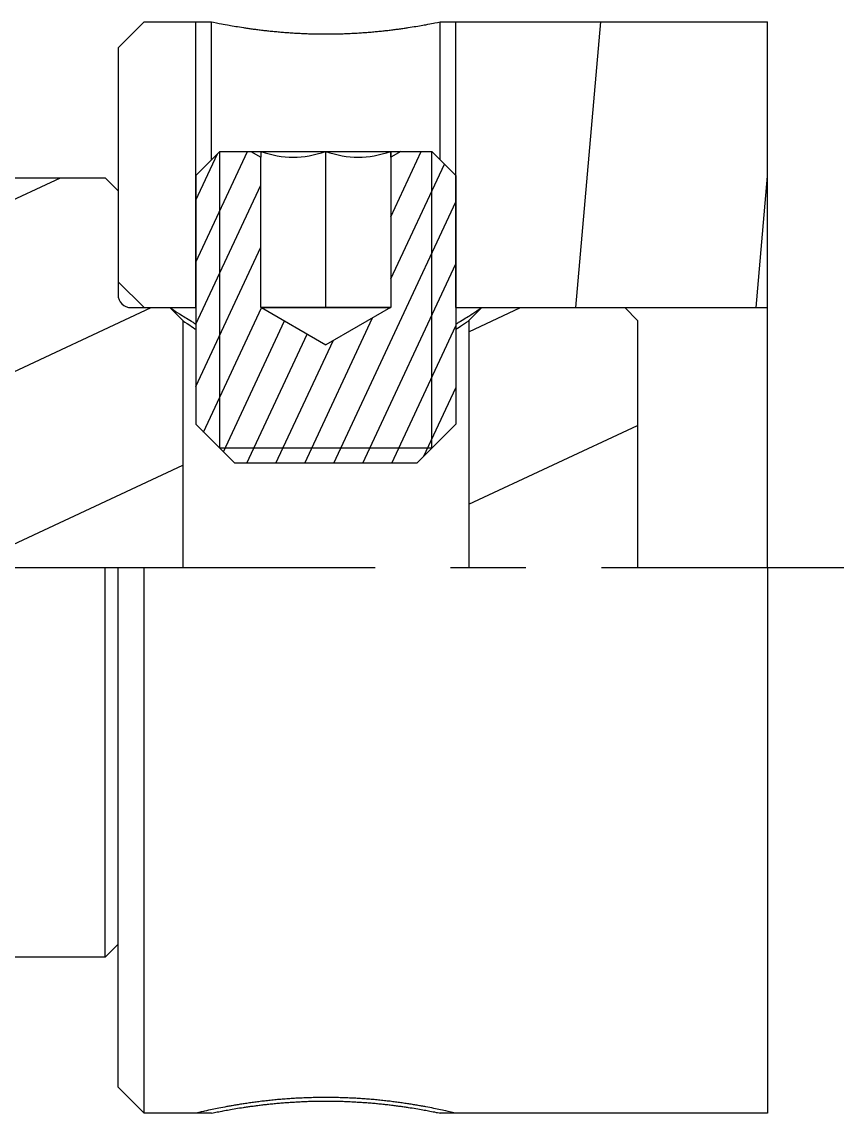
# Model space of a CAD drawing. Header units: millimetres. Extents: x 0 to 210, y 0 to 297.
# Drawn here: x 117.98 to 133.67, y 246.21 to 267.21 of the extents above; entities that cross this region are included whole.
import ezdxf

# ---------------------------------------------------------------- set-up
doc = ezdxf.new("R2010")
doc.units = ezdxf.units.MM
doc.header["$LTSCALE"] = 19.36
doc.linetypes.add('CENTER', pattern=[0.6, 0.375, -0.075, 0.075, -0.075])
doc.layers.get('0').update_dxf_attribs({"linetype": 'CONTINUOUS'})
doc.layers.add('02___PRT_ALL_AXES', color=7, linetype='CONTINUOUS')
doc.layers.add('DEFAULT_1', color=7, linetype='CENTER')

msp = doc.modelspace()

# ---------------------------------------------------------------- hatches: boundary and pattern name
at = {"linetype": 'CONTINUOUS'}
h = msp.add_hatch(dxfattribs=at)
h.set_pattern_fill('0_INSA_alliages_ferreux', color=2, angle=40, style=0, pattern_type=2)
h.set_pattern_definition([(85, (90.0307, 256.71), (-3.7448, -3.14225), [])])
h.paths.add_polyline_path([(121.631, 264.555), (121.331, 264.255), (121.331, 261.71), (120.331, 261.71), (119.831, 262.21), (119.831, 266.71), (120.331, 267.21), (121.631, 267.21)])
h.paths.add_polyline_path([(126.331, 264.255), (126.031, 264.555), (126.031, 267.21), (132.331, 267.21), (132.331, 261.71), (126.331, 261.71)])
h = msp.add_hatch(dxfattribs=at)
h.set_pattern_fill('default__5', color=2, scale=0.504891, angle=245, style=0, pattern_type=0)
h.set_pattern_definition([(245, (0, 0), (0.4575863, -0.213376), [])])
edge = h.paths.add_edge_path()
edge.add_line((122.387, 264.715), (122.581, 264.603))
edge.add_line((122.581, 264.603), (122.581, 261.715))
edge.add_line((122.581, 261.715), (122.581, 261.71))
edge.add_line((122.581, 261.71), (122.589, 261.71))
edge.add_line((122.589, 261.71), (123.831, 260.993))
edge.add_line((123.831, 260.993), (125.072, 261.71))
edge.add_line((125.072, 261.71), (125.081, 261.71))
edge.add_line((125.081, 261.71), (125.081, 261.715))
edge.add_line((125.081, 261.715), (125.081, 264.603))
edge.add_line((125.081, 264.603), (125.274, 264.715))
edge.add_line((125.274, 264.715), (125.871, 264.715))
edge.add_line((125.871, 264.715), (126.331, 264.255))
edge.add_line((126.331, 264.255), (126.331, 259.465))
edge.add_line((126.331, 259.465), (125.581, 258.715))
edge.add_line((125.581, 258.715), (122.081, 258.715))
edge.add_line((122.081, 258.715), (121.331, 259.465))
edge.add_line((121.331, 259.465), (121.331, 264.255))
edge.add_line((121.331, 264.255), (121.791, 264.715))
edge.add_line((121.791, 264.715), (122.387, 264.715))
h = msp.add_hatch(dxfattribs=at)
h.set_pattern_fill('default__1', color=2, scale=3.004459, angle=205, style=0, pattern_type=0)
h.set_pattern_definition([(205, (0, 0), (1.26974, -2.722964), [])])
edge = h.paths.add_edge_path()
edge.add_line((108.831, 263.403), (108.581, 263.653))
edge.add_line((108.581, 263.653), (108.581, 263.96))
edge.add_line((108.581, 263.96), (108.831, 264.21))
edge.add_line((108.831, 264.21), (119.581, 264.21))
edge.add_line((119.581, 264.21), (119.831, 263.96))
edge.add_line((119.831, 263.96), (119.831, 261.96))
edge.add_arc((120.081, 261.96), 0.25, 180, 270)
edge.add_line((120.081, 261.71), (120.831, 261.71))
edge.add_line((120.831, 261.71), (121.081, 261.46))
edge.add_line((121.081, 261.46), (121.081, 256.71))
edge.add_line((121.081, 256.71), (117.535, 256.71))
edge.add_line((117.535, 256.71), (114.831, 261.21))
edge.add_line((114.831, 261.21), (108.831, 261.21))
edge.add_line((108.831, 261.21), (108.831, 263.403))
h.paths.add_polyline_path([(106.081, 263.653), (105.831, 263.403), (105.831, 261.21), (103.081, 261.21), (103.081, 263.403), (102.831, 263.653), (102.831, 263.96), (103.081, 264.21), (105.831, 264.21), (106.081, 263.96)])
h.paths.add_polyline_path([(100.331, 263.653), (100.081, 263.403), (100.081, 261.21), (97.331, 261.21), (97.331, 263.403), (97.081, 263.653), (97.081, 263.96), (97.331, 264.21), (100.081, 264.21), (100.331, 263.96)])
h.paths.add_polyline_path([(94.581, 263.653), (94.331, 263.403), (94.331, 261.21), (92.581, 261.21), (92.331, 261.46), (92.331, 263.96), (92.581, 264.21), (94.331, 264.21), (94.581, 263.96)])
h.paths.add_polyline_path([(126.581, 261.46), (126.831, 261.71), (129.581, 261.71), (129.831, 261.46), (129.831, 256.71), (126.581, 256.71)])

# ---------------------------------------------------------------- linework, layer by layer
at = {"color": 7, "linetype": 'CONTINUOUS'}
for p, q in [((119.831, 266.71), (120.331, 267.21)), ((120.331, 267.21), (121.631, 267.21)), ((121.631, 267.21), (121.631, 267.21)), ((121.631, 264.555), (121.631, 267.21)), ((121.67, 267.202), (121.724, 267.191)), ((121.724, 267.191), (121.778, 267.18)), ((121.778, 267.18), (121.821, 267.172)), ((121.821, 267.172), (121.857, 267.165)), ((121.857, 267.165), (121.896, 267.158)), ((121.896, 267.158), (121.937, 267.15)), ((121.937, 267.15), (121.967, 267.145)), ((121.967, 267.145), (121.998, 267.139)), ((121.998, 267.139), (122.029, 267.134)), ((122.029, 267.134), (122.063, 267.128)), ((122.063, 267.128), (122.097, 267.122)), ((122.097, 267.122), (122.132, 267.117)), ((125.529, 267.117), (125.565, 267.122)), ((125.565, 267.122), (125.599, 267.128)), ((125.599, 267.128), (125.632, 267.134)), ((125.632, 267.134), (125.664, 267.139)), ((125.664, 267.139), (125.695, 267.145)), ((125.695, 267.145), (125.724, 267.15)), ((125.724, 267.15), (125.752, 267.155)), ((125.752, 267.155), (125.792, 267.163)), ((125.792, 267.163), (125.829, 267.17)), ((125.829, 267.17), (125.863, 267.176)), ((125.863, 267.176), (125.903, 267.184)), ((125.903, 267.184), (125.93, 267.189)), ((125.93, 267.189), (125.98, 267.2)), ((125.98, 267.2), (126.03, 267.21)), ((126.031, 267.21), (132.331, 267.21)), ((126.031, 264.555), (126.031, 267.21)), ((132.331, 256.71), (132.331, 267.21)), ((122.132, 267.117), (122.169, 267.111)), ((122.169, 267.111), (122.207, 267.105)), ((122.207, 267.105), (122.245, 267.099)), ((125.455, 267.105), (125.493, 267.111)), ((125.493, 267.111), (125.529, 267.117)), ((119.831, 266.71), (119.831, 261.96)), ((121.791, 264.715), (121.331, 264.255)), ((121.791, 264.715), (125.871, 264.715)), ((122.387, 264.715), (122.581, 264.603)), ((122.581, 261.71), (122.581, 264.603)), ((125.079, 264.675), (125.078, 264.715)), ((125.079, 264.644), (125.079, 264.675)), ((125.274, 264.715), (125.081, 264.603)), ((125.081, 264.603), (125.081, 261.71)), ((125.871, 264.715), (126.331, 264.255)), ((108.831, 264.21), (119.581, 264.21)), ((119.831, 263.96), (119.581, 264.21)), ((121.331, 264.255), (121.331, 259.465)), ((126.331, 264.255), (126.331, 259.465)), ((120.331, 261.71), (119.831, 262.21)), ((120.081, 261.71), (121.331, 261.71)), ((120.831, 261.71), (120.832, 261.709)), ((120.831, 261.71), (121.081, 261.46)), ((120.832, 261.709), (120.834, 261.708)), ((120.834, 261.708), (120.878, 261.679)), ((120.878, 261.679), (120.93, 261.645)), ((125.081, 261.715), (122.581, 261.715)), ((122.589, 261.71), (122.581, 261.71)), ((122.589, 261.71), (123.831, 260.993)), ((122.594, 261.71), (125.081, 261.71)), ((125.072, 261.71), (123.831, 260.993)), ((126.331, 261.71), (132.331, 261.71)), ((126.581, 261.46), (126.831, 261.71)), ((126.739, 261.65), (126.784, 261.679)), ((126.784, 261.679), (126.83, 261.71)), ((126.83, 261.71), (126.831, 261.71)), ((129.831, 261.46), (129.581, 261.71)), ((120.93, 261.645), (120.972, 261.617)), ((120.972, 261.617), (121.012, 261.592)), ((121.012, 261.592), (121.046, 261.57)), ((121.046, 261.57), (121.07, 261.555)), ((121.07, 261.555), (121.095, 261.539)), ((121.081, 261.46), (121.082, 261.459)), ((121.081, 261.46), (121.081, 256.71)), ((121.082, 261.459), (121.084, 261.458)), ((121.084, 261.458), (121.119, 261.434)), ((121.095, 261.539), (121.122, 261.523)), ((121.122, 261.523), (121.15, 261.505)), ((121.15, 261.505), (121.179, 261.487)), ((121.179, 261.487), (121.21, 261.468)), ((121.21, 261.468), (121.242, 261.449)), ((126.452, 261.468), (126.483, 261.487)), ((126.483, 261.487), (126.512, 261.505)), ((126.512, 261.505), (126.54, 261.523)), ((126.538, 261.431), (126.58, 261.459)), ((126.54, 261.523), (126.567, 261.539)), ((126.567, 261.539), (126.592, 261.555)), ((126.58, 261.459), (126.581, 261.46)), ((126.581, 261.46), (126.581, 256.71)), ((126.592, 261.555), (126.627, 261.578)), ((126.627, 261.578), (126.66, 261.598)), ((126.66, 261.598), (126.698, 261.623)), ((126.698, 261.623), (126.739, 261.65)), ((129.831, 261.46), (129.831, 256.71)), ((121.119, 261.434), (121.164, 261.403)), ((121.164, 261.403), (121.21, 261.372)), ((121.21, 261.372), (121.247, 261.348)), ((121.247, 261.348), (121.278, 261.327)), ((121.278, 261.327), (121.311, 261.305)), ((121.311, 261.305), (121.331, 261.293)), ((126.331, 261.395), (126.351, 261.408)), ((126.331, 261.293), (126.362, 261.313)), ((126.362, 261.313), (126.394, 261.334)), ((126.394, 261.334), (126.424, 261.354)), ((126.424, 261.354), (126.459, 261.378)), ((126.459, 261.378), (126.497, 261.403)), ((126.497, 261.403), (126.538, 261.431)), ((121.331, 259.465), (122.081, 258.715)), ((126.331, 259.465), (125.581, 258.715)), ((125.871, 259.005), (121.791, 259.005)), ((125.581, 258.715), (122.081, 258.715)), ((119.581, 249.21), (119.581, 256.71)), ((119.831, 246.71), (119.831, 256.71)), ((120.331, 246.21), (120.331, 256.71)), ((119.581, 249.21), (119.831, 249.46)), ((119.581, 249.21), (92.581, 249.21)), ((119.831, 246.71), (120.331, 246.21)), ((121.631, 246.21), (120.331, 246.21))]:
    msp.add_line(p, q, dxfattribs=at)
at = {"color": 2, "linetype": 'CONTINUOUS'}
for p, q in [((121.791, 259.005), (121.791, 264.715)), ((125.871, 259.005), (125.871, 264.715))]:
    msp.add_line(p, q, dxfattribs=at)
at = {"color": 7, "linetype": 'CONTINUOUS'}
for points in [[(121.631, 267.21), (121.632, 267.21), (121.67, 267.202)], [(126.03, 267.21), (126.031, 267.21), (126.031, 267.21)], [(122.245, 267.099), (122.265, 267.096), (122.285, 267.093), (122.306, 267.09), (122.326, 267.087), (122.347, 267.084), (122.368, 267.081), (122.389, 267.078), (122.411, 267.075), (122.433, 267.072), (122.455, 267.069), (122.477, 267.066), (122.499, 267.063), (122.522, 267.06), (122.545, 267.057), (122.568, 267.054), (122.591, 267.052), (122.615, 267.049), (122.638, 267.046), (122.662, 267.043), (122.686, 267.041), (122.71, 267.038), (122.735, 267.035), (122.759, 267.033), (122.784, 267.03), (122.809, 267.028), (122.834, 267.025), (122.859, 267.023), (122.885, 267.021), (122.91, 267.018), (122.936, 267.016), (122.961, 267.014), (122.987, 267.012), (123.013, 267.01), (123.039, 267.007), (123.066, 267.005), (123.092, 267.004), (123.119, 267.002), (123.145, 267), (123.172, 266.998), (123.199, 266.996), (123.225, 266.995), (123.252, 266.993), (123.279, 266.992), (123.306, 266.99), (123.334, 266.989), (123.361, 266.988), (123.388, 266.987), (123.416, 266.985), (123.443, 266.984), (123.47, 266.983), (123.498, 266.982), (123.526, 266.982), (123.553, 266.981), (123.581, 266.98), (123.608, 266.979), (123.636, 266.979), (123.664, 266.978), (123.692, 266.978), (123.719, 266.978), (123.747, 266.977), (123.775, 266.977), (123.803, 266.977), (123.831, 266.977), (123.859, 266.977), (123.886, 266.977), (123.914, 266.977), (123.942, 266.978), (123.97, 266.978), (123.997, 266.978), (124.025, 266.979), (124.053, 266.979), (124.081, 266.98), (124.108, 266.981), (124.136, 266.982), (124.163, 266.982), (124.191, 266.983), (124.218, 266.984), (124.246, 266.985), (124.273, 266.987), (124.301, 266.988), (124.328, 266.989), (124.355, 266.99), (124.382, 266.992), (124.409, 266.993), (124.436, 266.995), (124.463, 266.996), (124.49, 266.998), (124.516, 267), (124.543, 267.002), (124.569, 267.004), (124.596, 267.005), (124.622, 267.007), (124.648, 267.01), (124.674, 267.012), (124.7, 267.014), (124.726, 267.016), (124.751, 267.018), (124.777, 267.021), (124.802, 267.023), (124.827, 267.025), (124.852, 267.028), (124.877, 267.03), (124.902, 267.033), (124.927, 267.035), (124.951, 267.038), (124.975, 267.041), (124.999, 267.043), (125.023, 267.046), (125.047, 267.049), (125.07, 267.052), (125.094, 267.054), (125.117, 267.057), (125.139, 267.06), (125.162, 267.063), (125.185, 267.066), (125.207, 267.069), (125.229, 267.072), (125.251, 267.075), (125.272, 267.078), (125.293, 267.081), (125.315, 267.084), (125.335, 267.087), (125.356, 267.09), (125.376, 267.093), (125.396, 267.096), (125.416, 267.099), (125.455, 267.105)], [(122.578, 264.715), (122.579, 264.689), (122.579, 264.667), (122.579, 264.648), (122.579, 264.632), (122.58, 264.62), (122.58, 264.611), (122.58, 264.605), (122.581, 264.603)], [(125.081, 264.603), (125.08, 264.604), (125.08, 264.608), (125.08, 264.613), (125.08, 264.621), (125.079, 264.632), (125.079, 264.644)], [(126.351, 261.408), (126.369, 261.418), (126.386, 261.428), (126.403, 261.439), (126.42, 261.449), (126.452, 261.468)], [(121.242, 261.449), (121.258, 261.439), (121.275, 261.428), (121.293, 261.418), (121.31, 261.408), (121.331, 261.395)]]:
    msp.add_lwpolyline(points, dxfattribs=at)
msp.add_arc((120.081, 261.96), 0.25, 180, 270, dxfattribs=at)
at = {"layer": '02___PRT_ALL_AXES', "color": 2, "linetype": 'CONTINUOUS'}
for p, q in [((121.331, 261.71), (121.331, 267.21)), ((126.331, 261.71), (126.331, 267.21)), ((125.796, 246.324), (125.756, 246.332)), ((121.331, 246.21), (121.331, 246.21)), ((121.332, 246.21), (121.331, 246.21)), ((121.385, 246.223), (121.332, 246.21)), ((121.429, 246.233), (121.385, 246.223)), ((121.477, 246.244), (121.429, 246.233)), ((121.498, 246.249), (121.477, 246.244)), ((121.533, 246.256), (121.498, 246.249)), ((121.571, 246.265), (121.533, 246.256)), ((121.613, 246.274), (121.571, 246.265)), ((121.642, 246.28), (121.613, 246.274)), ((121.673, 246.286), (121.642, 246.28)), ((121.705, 246.293), (121.673, 246.286)), ((121.738, 246.3), (121.705, 246.293)), ((121.773, 246.307), (121.738, 246.3)), ((121.809, 246.314), (121.773, 246.307)), ((121.847, 246.321), (121.809, 246.314)), ((121.885, 246.328), (121.847, 246.321)), ((125.834, 246.317), (125.796, 246.324)), ((125.87, 246.31), (125.834, 246.317)), ((125.906, 246.303), (125.87, 246.31)), ((125.94, 246.296), (125.906, 246.303)), ((125.973, 246.29), (125.94, 246.296)), ((126.004, 246.283), (125.973, 246.29)), ((126.034, 246.277), (126.004, 246.283)), ((126.077, 246.268), (126.034, 246.277)), ((126.103, 246.262), (126.077, 246.268)), ((126.14, 246.254), (126.103, 246.262)), ((126.185, 246.244), (126.14, 246.254)), ((126.24, 246.231), (126.185, 246.244)), ((126.294, 246.219), (126.24, 246.231)), ((126.328, 246.211), (126.294, 246.219))]:
    msp.add_line(p, q, dxfattribs=at)
at = {"layer": '02___PRT_ALL_AXES', "color": 7, "linetype": 'CONTINUOUS'}
for p, q in [((122.578, 264.715), (125.078, 264.715)), ((123.826, 264.715), (123.826, 261.715)), ((125.078, 264.715), (125.078, 261.715)), ((132.331, 256.71), (132.331, 246.21)), ((121.631, 246.21), (121.66, 246.216)), ((121.66, 246.216), (121.688, 246.222)), ((121.688, 246.222), (121.716, 246.228)), ((121.716, 246.228), (121.74, 246.233)), ((121.74, 246.233), (121.768, 246.238)), ((121.768, 246.238), (121.799, 246.244)), ((121.799, 246.244), (121.833, 246.251)), ((121.833, 246.251), (121.857, 246.255)), ((121.857, 246.255), (121.883, 246.26)), ((121.883, 246.26), (121.909, 246.265)), ((121.909, 246.265), (121.937, 246.27)), ((121.937, 246.27), (121.967, 246.275)), ((121.967, 246.275), (121.998, 246.281)), ((121.998, 246.281), (122.029, 246.286)), ((122.029, 246.286), (122.063, 246.292)), ((122.063, 246.292), (122.097, 246.298)), ((122.097, 246.298), (122.132, 246.304)), ((122.132, 246.304), (122.169, 246.31)), ((122.169, 246.31), (122.207, 246.315)), ((125.416, 246.321), (125.455, 246.315)), ((125.455, 246.315), (125.493, 246.31)), ((125.493, 246.31), (125.529, 246.304)), ((125.529, 246.304), (125.565, 246.298)), ((125.565, 246.298), (125.599, 246.292)), ((125.599, 246.292), (125.632, 246.286)), ((125.632, 246.286), (125.664, 246.281)), ((125.664, 246.281), (125.695, 246.275)), ((125.695, 246.275), (125.724, 246.27)), ((125.724, 246.27), (125.752, 246.265)), ((125.752, 246.265), (125.779, 246.26)), ((125.779, 246.26), (125.804, 246.255)), ((125.804, 246.255), (125.829, 246.251)), ((125.829, 246.251), (125.863, 246.244)), ((125.863, 246.244), (125.893, 246.238)), ((125.893, 246.238), (125.921, 246.233)), ((125.921, 246.233), (125.953, 246.226)), ((125.953, 246.226), (125.98, 246.221)), ((125.98, 246.221), (126.009, 246.215)), ((126.03, 246.21), (126.031, 246.21)), ((132.331, 246.21), (126.031, 246.21))]:
    msp.add_line(p, q, dxfattribs=at)
for points in [[(122.578, 264.715), (122.66, 264.689), (122.74, 264.667), (122.819, 264.648), (122.896, 264.632), (122.973, 264.62), (123.049, 264.611), (123.126, 264.605), (123.202, 264.603), (123.278, 264.605), (123.355, 264.611), (123.431, 264.62), (123.508, 264.632), (123.585, 264.648), (123.664, 264.667), (123.744, 264.689), (123.826, 264.715)], [(123.826, 264.715), (123.908, 264.689), (123.988, 264.667), (124.067, 264.648), (124.145, 264.632), (124.222, 264.62), (124.298, 264.611), (124.375, 264.605), (124.452, 264.603), (124.529, 264.605), (124.606, 264.611), (124.682, 264.62), (124.759, 264.632), (124.837, 264.648), (124.916, 264.667), (124.996, 264.689), (125.078, 264.715)], [(122.207, 246.315), (122.245, 246.321), (122.265, 246.324), (122.285, 246.327), (122.306, 246.33), (122.326, 246.333), (122.347, 246.336), (122.368, 246.339), (122.389, 246.342), (122.411, 246.345), (122.433, 246.348), (122.455, 246.351), (122.477, 246.354), (122.499, 246.357), (122.522, 246.36), (122.545, 246.363), (122.568, 246.366), (122.591, 246.369), (122.615, 246.371), (122.638, 246.374), (122.662, 246.377), (122.686, 246.38), (122.71, 246.382), (122.735, 246.385), (122.759, 246.387), (122.784, 246.39), (122.809, 246.392), (122.834, 246.395), (122.859, 246.397), (122.885, 246.4), (122.91, 246.402), (122.936, 246.404), (122.961, 246.406), (122.987, 246.409), (123.013, 246.411), (123.039, 246.413), (123.066, 246.415), (123.092, 246.417), (123.119, 246.418), (123.145, 246.42), (123.172, 246.422), (123.199, 246.424), (123.225, 246.425), (123.252, 246.427), (123.279, 246.428), (123.306, 246.43), (123.334, 246.431), (123.361, 246.432), (123.388, 246.434), (123.416, 246.435), (123.443, 246.436), (123.47, 246.437), (123.498, 246.438), (123.526, 246.439), (123.553, 246.439), (123.581, 246.44), (123.608, 246.441), (123.636, 246.441), (123.664, 246.442), (123.692, 246.442), (123.719, 246.443), (123.747, 246.443), (123.775, 246.443), (123.803, 246.443), (123.831, 246.443), (123.859, 246.443), (123.886, 246.443), (123.914, 246.443), (123.942, 246.443), (123.97, 246.442), (123.997, 246.442), (124.025, 246.441), (124.053, 246.441), (124.081, 246.44), (124.108, 246.439), (124.136, 246.439), (124.163, 246.438), (124.191, 246.437), (124.218, 246.436), (124.246, 246.435), (124.273, 246.434), (124.301, 246.432), (124.328, 246.431), (124.355, 246.43), (124.382, 246.428), (124.409, 246.427), (124.436, 246.425), (124.463, 246.424), (124.49, 246.422), (124.516, 246.42), (124.543, 246.418), (124.569, 246.417), (124.596, 246.415), (124.622, 246.413), (124.648, 246.411), (124.674, 246.409), (124.7, 246.406), (124.726, 246.404), (124.751, 246.402), (124.777, 246.4), (124.802, 246.397), (124.827, 246.395), (124.852, 246.392), (124.877, 246.39), (124.902, 246.387), (124.927, 246.385), (124.951, 246.382), (124.975, 246.38), (124.999, 246.377), (125.023, 246.374), (125.047, 246.371), (125.07, 246.369), (125.094, 246.366), (125.117, 246.363), (125.139, 246.36), (125.162, 246.357), (125.185, 246.354), (125.207, 246.351), (125.229, 246.348), (125.251, 246.345), (125.272, 246.342), (125.293, 246.339), (125.315, 246.336), (125.335, 246.333), (125.356, 246.33), (125.376, 246.327), (125.396, 246.324), (125.416, 246.321)], [(121.631, 246.21), (121.631, 246.21), (121.631, 246.21)], [(126.009, 246.215), (126.029, 246.21), (126.03, 246.21)]]:
    msp.add_lwpolyline(points, dxfattribs=at)
at = {"layer": '02___PRT_ALL_AXES', "color": 2, "linetype": 'CONTINUOUS'}
for points in [[(125.756, 246.332), (125.736, 246.336), (125.716, 246.339), (125.695, 246.343), (125.674, 246.347), (125.653, 246.351), (125.631, 246.354), (125.609, 246.358), (125.587, 246.362), (125.565, 246.366), (125.542, 246.369), (125.519, 246.373), (125.496, 246.377), (125.472, 246.381), (125.449, 246.384), (125.425, 246.388), (125.401, 246.392), (125.376, 246.396), (125.351, 246.399), (125.326, 246.403), (125.301, 246.407), (125.276, 246.41), (125.25, 246.414), (125.225, 246.417), (125.199, 246.421), (125.172, 246.424), (125.146, 246.428), (125.119, 246.431), (125.093, 246.434), (125.066, 246.438), (125.038, 246.441), (125.011, 246.444), (124.984, 246.447), (124.956, 246.45), (124.928, 246.453), (124.9, 246.456), (124.872, 246.459), (124.844, 246.462), (124.816, 246.465), (124.787, 246.467), (124.758, 246.47), (124.73, 246.473), (124.701, 246.475), (124.672, 246.477), (124.643, 246.48), (124.614, 246.482), (124.584, 246.484), (124.555, 246.486), (124.525, 246.488), (124.496, 246.49), (124.466, 246.492), (124.436, 246.494), (124.406, 246.496), (124.377, 246.497), (124.347, 246.499), (124.317, 246.5), (124.287, 246.502), (124.256, 246.503), (124.226, 246.504), (124.196, 246.506), (124.166, 246.507), (124.135, 246.508), (124.105, 246.508), (124.075, 246.509), (124.044, 246.51), (124.014, 246.51), (123.983, 246.511), (123.953, 246.511), (123.922, 246.512), (123.892, 246.512), (123.861, 246.512), (123.831, 246.512), (123.8, 246.512), (123.77, 246.512), (123.739, 246.512), (123.709, 246.511), (123.678, 246.511), (123.648, 246.51), (123.617, 246.51), (123.587, 246.509), (123.556, 246.508), (123.526, 246.508), (123.496, 246.507), (123.465, 246.506), (123.435, 246.504), (123.405, 246.503), (123.375, 246.502), (123.345, 246.5), (123.315, 246.499), (123.285, 246.497), (123.255, 246.496), (123.225, 246.494), (123.195, 246.492), (123.166, 246.49), (123.136, 246.488), (123.107, 246.486), (123.077, 246.484), (123.048, 246.482), (123.019, 246.48), (122.99, 246.477), (122.961, 246.475), (122.932, 246.473), (122.903, 246.47), (122.874, 246.467), (122.846, 246.465), (122.817, 246.462), (122.789, 246.459), (122.761, 246.456), (122.733, 246.453), (122.705, 246.45), (122.678, 246.447), (122.65, 246.444), (122.623, 246.441), (122.596, 246.438), (122.569, 246.434), (122.542, 246.431), (122.515, 246.428), (122.489, 246.424), (122.463, 246.421), (122.437, 246.417), (122.411, 246.414), (122.385, 246.41), (122.36, 246.407), (122.335, 246.403), (122.31, 246.399), (122.285, 246.396), (122.261, 246.392), (122.237, 246.388), (122.213, 246.384), (122.189, 246.381), (122.165, 246.377), (122.142, 246.373), (122.119, 246.369), (122.097, 246.366), (122.074, 246.362), (122.052, 246.358), (122.03, 246.354), (122.009, 246.351), (121.987, 246.347), (121.966, 246.343), (121.946, 246.339), (121.925, 246.336), (121.905, 246.332), (121.885, 246.328)], [(126.331, 246.21), (126.331, 246.21), (126.33, 246.21), (126.328, 246.211)]]:
    msp.add_lwpolyline(points, dxfattribs=at)
at = {"layer": 'DEFAULT_1', "color": 2, "linetype": 'CENTER'}
msp.add_line((36.206, 256.71), (143.706, 256.71), dxfattribs=at)

doc.saveas('drawing.dxf')
